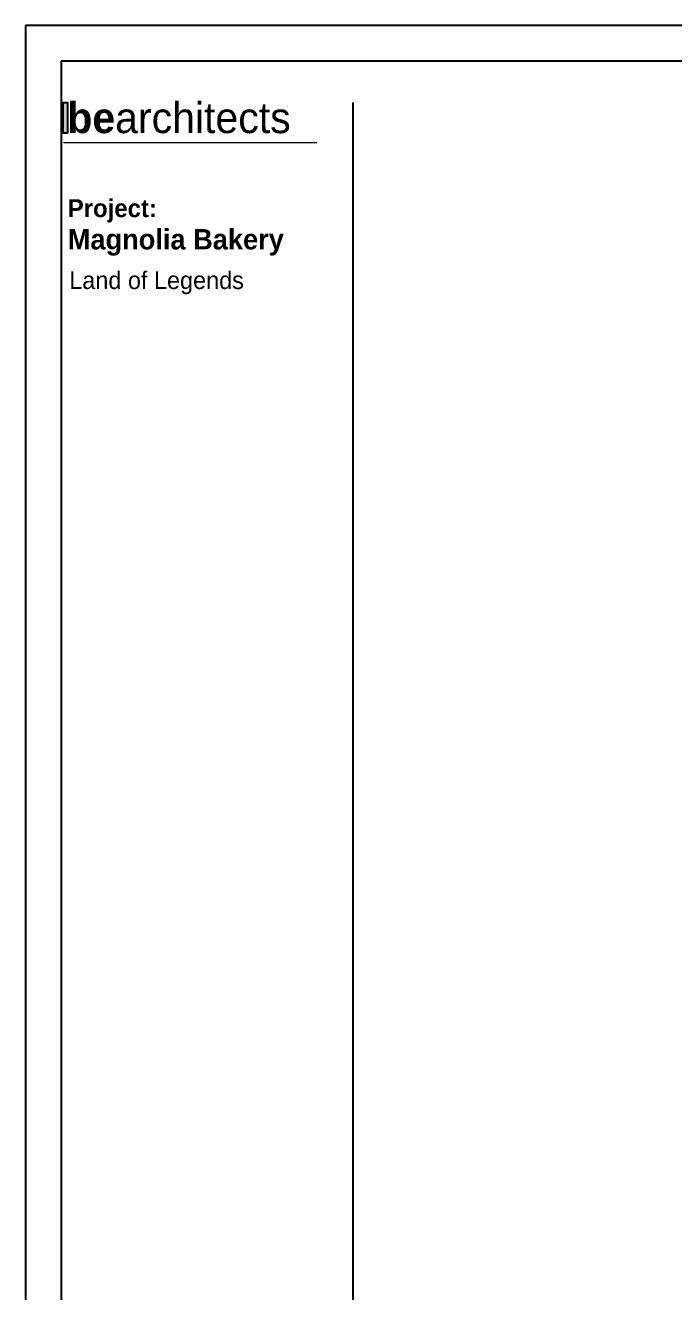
# Model space of a CAD drawing. Header units: millimetres. Extents: x 106699 to 122058, y 158555 to 162844.
# Drawn here: x 106699 to 107243, y 160185 to 161246 of the extents above; entities that cross this region are included whole.
import ezdxf

# ---------------------------------------------------------------- set-up
doc = ezdxf.new("R2010")
doc.units = ezdxf.units.MM
doc.layers.add('area', color=200, linetype='Continuous', plot=False)
doc.layers.add('layout-BE', color=16, linetype='Continuous')
doc.styles.get("Standard").update_dxf_attribs({"font": 'arial.ttf'})

# ---------------------------------------------------------------- blocks, each defined once
blk = doc.blocks.new('bearchitects')
at = {"true_color": 0xe1a22d}
h = blk.add_hatch(color=42, dxfattribs=at)
h.dxf.hatch_style = 1
h.paths.add_polyline_path([(2.92, -22.16), (0, -22.16), (0, -0.3), (2.92, -0.3)])
at = {"color": 42, "true_color": 0xe1a22d}
blk.add_lwpolyline([(2.92, -22.16), (0, -22.16), (0, -0.3), (2.92, -0.3)], close=True, dxfattribs=at)
at = {"insert": (2.87, -0.14), "char_height": 21.8713, "attachment_point": 1}
blk.add_mtext_dynamic_manual_height_columns('{\\fManrope SemiBold|b0|i0|c162|p2;be\\fManrope Light|b0|i0|c0|p2;architects}', width=344.2949, gutter_width=119.39, heights=[0], dxfattribs=at)
blk = doc.blocks.new('Layout1')
at = {"const_width": 1}
blk.add_lwpolyline([(27.15, 1401.43), (208.08, 1401.43)], dxfattribs=at)
at = {"layer": 'area'}
for points in [[(0, 1485), (0, 0), (2100, 0), (2100, 1485)], [(25.54, 1459.46), (25.54, 25.54), (2074.46, 25.54), (2074.46, 1459.46)]]:
    blk.add_lwpolyline(points, close=True, dxfattribs=at)
at = {"layer": 'layout-BE'}
blk.add_line((2100, 1485), (0, 1485), dxfattribs=at)
blk.add_lwpolyline([(233.5, 1430), (233.5, 55)], dxfattribs=at)
blk.add_blockref('bearchitects', (27.05, 1430.19))
at = {"attachment_point": 1}
for s, width, insert, char_height in [('{\\fManrope Light|b1|i0|c162|p2;\\H0.88056x;Project:^J\\fManrope|b1|i0|c162|p2;\\H1.13564x;Magnolia Bakery}', 240.9515, (30.24, 1361.03), 14.5), ('{\\fManrope|b0|i0|c162|p2;Land of Legends}', 184.4275, (31.31, 1309.53), 12.5)]:
    blk.add_mtext_dynamic_manual_height_columns(s, width=width, gutter_width=62.5, heights=[0], dxfattribs=dict(at, insert=insert, char_height=char_height))

msp = doc.modelspace()

# ---------------------------------------------------------------- block references
at = {"xscale": 1.174797441050893, "yscale": 1.174797441050893, "zscale": 1.174797441050893}
msp.add_blockref('Layout1', (106699.08, 159501.7), dxfattribs=at)

doc.saveas('drawing.dxf')
